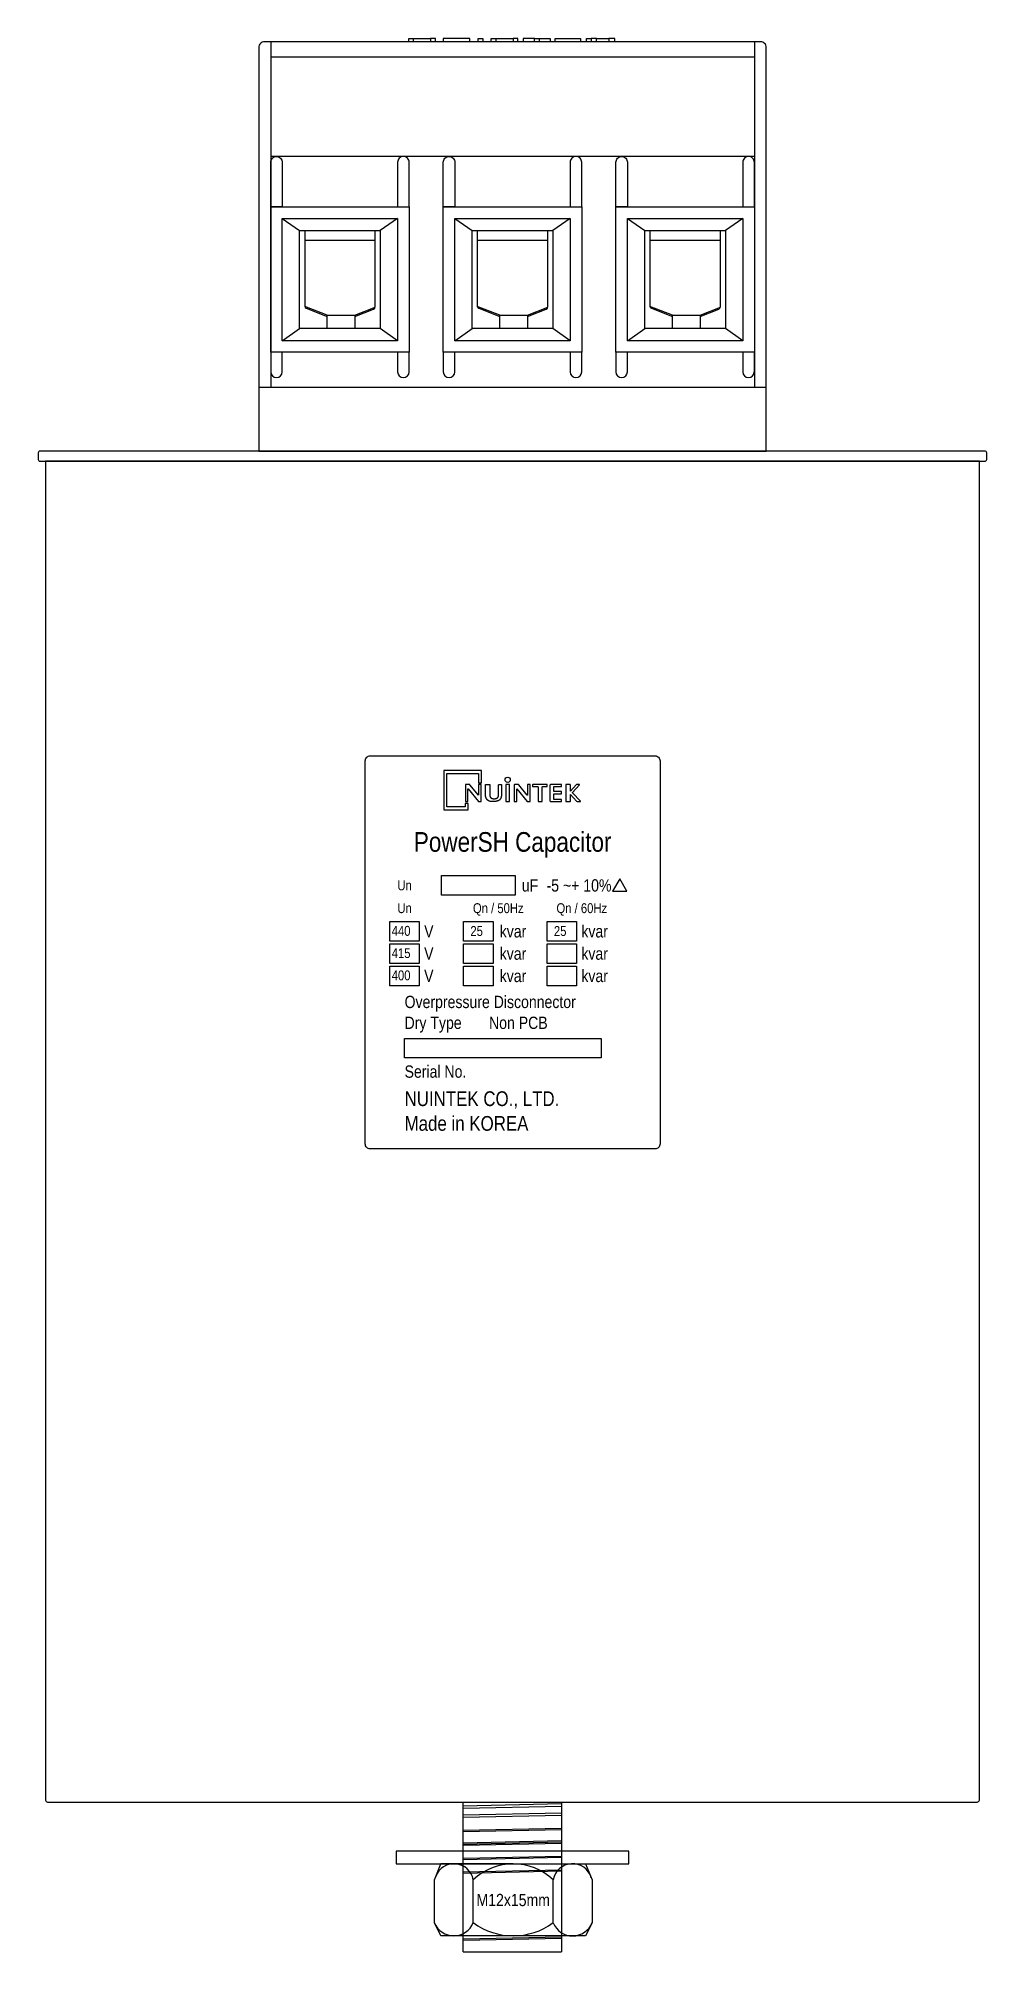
# Model space of a CAD drawing. Header units: millimetres. Extents: x 0 to 116, y 0 to 234.
import ezdxf
from ezdxf.enums import TextEntityAlignment as Align

# ---------------------------------------------------------------- set-up
doc = ezdxf.new("R2010")
doc.units = ezdxf.units.MM
doc.styles.add('Helvetica-Narrow', font='txt')

# ---------------------------------------------------------------- blocks, each defined once
blk = doc.blocks.new('Nuintek')
at = {"color": 150}
blk.add_lwpolyline([(1.82, 2.33), (1.82, 3.83), (-2.8, 3.83), (-2.8, 3.83), (-2.8, -0.99), (0.18, -0.99), (0.18, -0.23), (-0.18, -0.23), (-0.18, -0.63), (-2.44, -0.63), (-2.44, 3.47), (1.45, 3.47), (1.45, 2.33)], close=True, dxfattribs=at)
for points in [[(-0.11, 0), (0.11, 0, 0.414214), (0.15, 0.04), (0.15, 1.58, -0.70472), (0.17, 1.59), (1.45, 0.03, 0.224867), (1.51, 0), (1.75, 0, 0.414214), (1.79, 0.04), (1.79, 2.07, 0.414214), (1.75, 2.11), (1.49, 2.11, 0.414214), (1.45, 2.07), (1.45, 0.81, -0.706602), (1.43, 0.8), (0.4, 2.08, 0.226187), (0.34, 2.11), (-0.11, 2.11, 0.414214), (-0.15, 2.07), (-0.15, 0.04, 0.414214)], [(4.82, 2.07), (4.82, 0.04, 0.414214), (4.86, 0), (5.23, 0, 0.414214), (5.27, 0.04), (5.27, 2.07, 0.414214), (5.23, 2.11), (4.86, 2.11, 0.414214)], [(5.89, 0), (6.12, 0, 0.414214), (6.16, 0.04), (6.16, 1.58, -0.70472), (6.18, 1.59), (7.45, 0.03, 0.224867), (7.52, 0), (7.76, 0, 0.414214), (7.8, 0.04), (7.8, 2.07, 0.414214), (7.76, 2.11), (7.5, 2.11, 0.414214), (7.46, 2.07), (7.46, 0.81, -0.706602), (7.44, 0.8), (6.4, 2.08, 0.226187), (6.34, 2.11), (5.89, 2.11, 0.414214), (5.85, 2.07), (5.85, 0.04, 0.414214)], [(9.86, 2.11), (8.15, 2.11, 0.414214), (8.11, 2.07), (8.11, 1.89, 0.414214), (8.15, 1.85), (8.74, 1.85, -0.414214), (8.78, 1.81), (8.78, 0.04, 0.414214), (8.82, 0), (9.26, 0, 0.414214), (9.3, 0.04), (9.3, 1.81, -0.414214), (9.34, 1.85), (9.86, 1.85, 0.414214), (9.9, 1.89), (9.9, 2.07, 0.414214)], [(11.68, 2.11), (10.37, 2.11, 0.414214), (10.22, 1.96), (10.22, 0.15, 0.414214), (10.37, 0), (11.68, 0), (11.68, 0.26), (10.74, 0.26, -0.414214), (10.7, 0.3), (10.7, 0.94, -0.414214), (10.74, 0.98), (11.66, 0.98), (11.66, 1.24), (10.74, 1.24, -0.414214), (10.7, 1.28), (10.7, 1.81, -0.414214), (10.74, 1.85), (11.68, 1.85)], [(13.02, 1.14), (13.86, 2.07, 0.650559), (13.85, 2.11), (13.58, 2.11, 0.208632), (13.47, 2.06), (12.77, 1.31, -0.681762), (12.75, 1.31), (12.75, 2.07, 0.414214), (12.71, 2.11), (12.23, 2.11, 0.414214), (12.19, 2.07), (12.19, 0.04, 0.414214), (12.23, 0), (12.71, 0, 0.414214), (12.75, 0.04), (12.75, 0.88, -0.687152), (12.77, 0.89), (13.52, 0.05, 0.212465), (13.64, 0), (13.99, 0, 0.656311), (14.01, 0.04), (13.02, 1.09, -0.390361)]]:
    blk.add_lwpolyline(points, format="xyb", close=True, dxfattribs=at)
blk.add_circle((5.04, 2.69), 0.326, dxfattribs=at)
blk.add_rational_spline([(2.31, 0.85), (2.31, 0.53), (2.41, 0.3), (2.61, 0.16), (2.75, 0.05), (2.95, 0), (3.2, 0), (3.44, 0), (3.82, 0.05), (3.97, 0.16), (4.17, 0.3), (4.27, 0.53), (4.27, 0.85), (4.27, 1.26), (4.27, 1.66), (4.27, 2.07), (4.27, 2.09), (4.25, 2.11), (4.23, 2.11), (4.14, 2.11), (4.06, 2.11), (3.97, 2.11), (3.95, 2.11), (3.93, 2.09), (3.93, 2.07), (3.93, 1.66), (3.93, 1.25), (3.93, 0.83), (3.93, 0.69), (3.88, 0.57), (3.78, 0.48), (3.68, 0.4), (3.54, 0.36), (3.38, 0.36), (3.21, 0.36), (3.08, 0.4), (2.98, 0.48), (2.88, 0.57), (2.83, 0.69), (2.83, 0.83), (2.83, 1.25), (2.83, 1.66), (2.83, 2.07), (2.83, 2.08), (2.83, 2.09), (2.82, 2.1), (2.81, 2.11), (2.8, 2.11), (2.79, 2.11), (2.64, 2.11), (2.5, 2.11), (2.35, 2.11), (2.34, 2.11), (2.33, 2.11), (2.32, 2.1), (2.31, 2.09), (2.31, 2.08), (2.31, 2.07), (2.31, 1.66), (2.31, 1.26), (2.31, 0.85)], [1, 1, 1, 1, 1, 1, 1, 1, 1, 1, 1, 1, 1, 1, 1, 1, 0.804737854124, 0.804737854124, 1, 1, 1, 1, 0.804737854124, 0.804737854124, 1, 1, 1, 1, 1, 1, 1, 1, 1, 1, 1, 1, 1, 1, 1, 1, 1, 1, 1, 0.949253021674, 0.949253021674, 1, 0.949253021674, 0.949253021674, 1, 1, 1, 1, 0.949253021674, 0.949253021674, 1, 0.949253021674, 0.949253021674, 1, 1, 1, 1], degree=3, knots=[0, 0, 0, 0, 1, 1, 1, 2, 2, 2, 3, 3, 3, 4, 4, 4, 5, 5, 5, 6.570796, 6.570796, 6.570796, 7.570796, 7.570796, 7.570796, 9.141593, 9.141593, 9.141593, 10.141593, 10.141593, 10.141593, 11.141593, 11.141593, 11.141593, 12.141593, 12.141593, 12.141593, 13.141593, 13.141593, 13.141593, 14.141593, 14.141593, 14.141593, 15.141593, 15.141593, 15.141593, 15.926991, 15.926991, 15.926991, 16.712389, 16.712389, 16.712389, 17.712389, 17.712389, 17.712389, 18.497787, 18.497787, 18.497787, 19.283185, 19.283185, 19.283185, 20.283185, 20.283185, 20.283185, 20.283185], dxfattribs=at)
blk = doc.blocks.new('*U452')
at = {"color": 126}
for p, q in [((-29.55, 87.22), (-29.55, 45.01)), ((-12.14, 87.64), (-10.04, 87.64)), ((-2.06, 87.64), (0.05, 87.64)), ((10.26, 87.64), (11.75, 87.64)), ((29.52, 87.22), (29.52, 45.01)), ((29.52, 85.33), (-29.55, 85.33)), ((29.52, 73.22), (-29.55, 73.22)), ((-28.14, 65.64), (-26.03, 64.16)), ((-14.05, 65.64), (-16.17, 64.16)), ((-7.06, 65.64), (-4.95, 64.16)), ((7.03, 65.64), (4.91, 64.16)), ((14.02, 65.64), (16.13, 64.16)), ((28.11, 65.64), (25.99, 64.16)), ((-16.8, 62.96), (-25.4, 62.96)), ((4.29, 62.96), (-4.32, 62.96)), ((25.37, 62.96), (16.76, 62.96)), ((-22.65, 53.83), (-25.4, 54.89)), ((-19.26, 53.83), (-16.8, 54.79)), ((-1.57, 53.83), (-4.32, 54.89)), ((1.82, 53.83), (4.29, 54.79)), ((19.51, 53.83), (16.76, 54.89)), ((22.9, 53.83), (25.37, 54.79)), ((-28.14, 50.7), (-26.03, 52.18)), ((-14.05, 50.7), (-16.17, 52.18)), ((-7.06, 50.7), (-4.95, 52.18)), ((7.03, 50.7), (4.91, 52.18)), ((14.02, 50.7), (16.13, 52.18)), ((28.11, 50.7), (25.99, 52.18)), ((-29.55, 49.29), (-29.55, 46.9)), ((-28.14, 46.9), (-28.14, 49.29)), ((-14.05, 49.29), (-14.05, 46.9)), ((-12.64, 46.9), (-12.64, 49.29)), ((-8.47, 49.29), (-8.47, 46.9)), ((-7.06, 46.9), (-7.06, 49.29)), ((7.03, 49.29), (7.03, 46.9)), ((8.44, 46.9), (8.44, 49.29)), ((12.61, 49.29), (12.61, 46.9)), ((14.02, 46.9), (14.02, 49.29)), ((28.11, 49.29), (28.11, 46.9)), ((29.52, 46.9), (29.52, 49.29)), ((30.98, 45.01), (-31.02, 45.01)), ((-6.04, -128.22), (5.95, -127.96)), ((-6.04, -128.54), (5.95, -128.28)), ((-6.04, -129.34), (5.95, -129.08)), ((-6.03, -129.64), (5.95, -129.38)), ((-6.03, -131.22), (5.96, -130.96)), ((-6.03, -131.39), (5.96, -131.13)), ((-6.03, -132.74), (5.96, -132.49)), ((-6.03, -132.75), (5.96, -132.49)), ((-6.03, -132.91), (5.96, -132.65)), ((-6.03, -133.04), (5.96, -132.79)), ((-4.81, -135.34), (-8.76, -135.34)), ((-6.03, -134.79), (5.96, -134.53)), ((-6.02, -134.62), (5.96, -134.37)), ((0.07, -135.34), (-4.81, -135.34)), ((0.07, -135.34), (6.93, -135.34)), ((4.96, -135.34), (8.91, -135.34)), ((-6.03, -136.32), (5.96, -136.06)), ((-6.02, -136.45), (5.96, -136.19)), ((-4.81, -142.51), (-4.81, -137.27)), ((4.96, -142.51), (4.96, -137.27)), ((-6.02, -144.48), (5.97, -144.23)), ((-6.02, -144.66), (5.97, -144.39)), ((-6.04, -146.06), (5.96, -146.06))]:
    blk.add_line(p, q, dxfattribs=at)
for points in [[(-31.02, 37.22), (30.98, 37.22), (30.98, 86.52, 0.414214), (30.28, 87.22), (-30.31, 87.22, 0.414214), (-31.02, 86.52)], [(-29.55, 72.51, -0.414214), (-28.85, 73.21), (-28.85, 73.21, -0.414214), (-28.14, 72.51), (-28.14, 67.05), (-29.55, 67.05)], [(-12.64, 72.51, 0.414214), (-13.35, 73.21, 0.414214), (-14.05, 72.51), (-14.05, 67.05), (-12.64, 67.05)], [(-8.47, 72.51, -0.414214), (-7.77, 73.21), (-7.77, 73.21, -0.414214), (-7.06, 72.51), (-7.06, 67.05), (-8.47, 67.05)], [(8.44, 72.51, 0.414214), (7.73, 73.21, 0.414214), (7.03, 72.51), (7.03, 67.05), (8.44, 67.05)], [(12.61, 72.51, -0.414214), (13.31, 73.21), (13.31, 73.21, -0.414214), (14.02, 72.51), (14.02, 67.05), (12.61, 67.05)], [(29.52, 72.51, 0.414214), (28.81, 73.21, 0.414214), (28.11, 72.51), (28.11, 67.05), (29.52, 67.05)], [(-57.73, 37.22, 0.414214), (-57.94, 37.01), (-57.94, 36.21, 0.414214), (-57.73, 36), (57.69, 36, 0.414214), (57.9, 36.21), (57.9, 37.01, 0.414214), (57.69, 37.22)], [(-57.04, 36), (-57.04, -127.56, 0.414214), (-56.83, -127.78), (56.75, -127.78, 0.305094), (57, -127.56), (57, 36)]]:
    blk.add_lwpolyline(points, format="xyb", close=True, dxfattribs=at)
for points in [[(-12.7, 87.22), (-12.7, 87.64), (-12.14, 87.64), (-12.14, 87.22)], [(-9.44, 87.22), (-9.44, 87.64), (-10.04, 87.64), (-10.04, 87.22)], [(-5.21, 87.22), (-5.21, 87.64), (-8.47, 87.64), (-8.47, 87.22)], [(-4.2, 87.22), (-4.2, 87.64), (-3.63, 87.64), (-3.63, 87.22)], [(-2.62, 87.22), (-2.62, 87.64), (-2.06, 87.64), (-2.06, 87.22)], [(0.64, 87.22), (0.64, 87.64), (0.05, 87.64), (0.05, 87.22)], [(2.65, 87.64), (1.28, 87.64), (1.28, 87.22)], [(2.65, 87.22), (2.65, 87.64), (3.22, 87.64), (3.22, 87.22)], [(3.22, 87.64), (4.59, 87.64), (4.59, 87.22)], [(5.18, 87.22), (5.18, 87.64), (8.28, 87.64), (8.28, 87.22)], [(9.02, 87.22), (9.02, 87.64), (9.58, 87.64)], [(10.26, 87.22), (10.26, 87.64), (9.58, 87.64), (9.58, 87.22)], [(12.48, 87.22), (12.48, 87.64), (11.75, 87.64), (11.75, 87.22)], [(-6.04, -146.06), (-6.04, -127.78), (5.96, -127.78), (5.96, -146.06)]]:
    blk.add_lwpolyline(points, dxfattribs=at)
for points in [[(-29.55, 67.05), (-12.64, 67.05), (-12.64, 49.29), (-29.55, 49.29)], [(-28.14, 65.64), (-14.05, 65.64), (-14.05, 50.7), (-28.14, 50.7)], [(-8.47, 67.05), (8.44, 67.05), (8.44, 49.29), (-8.47, 49.29)], [(-7.06, 65.64), (7.03, 65.64), (7.03, 50.7), (-7.06, 50.7)], [(12.61, 67.05), (29.52, 67.05), (29.52, 49.29), (12.61, 49.29)], [(14.02, 65.64), (28.11, 65.64), (28.11, 50.7), (14.02, 50.7)], [(-26.03, 64.16), (-16.17, 64.16), (-16.17, 52.18), (-26.03, 52.18)], [(-4.95, 64.16), (4.91, 64.16), (4.91, 52.18), (-4.95, 52.18)], [(16.13, 64.16), (25.99, 64.16), (25.99, 52.18), (16.13, 52.18)], [(-22.65, 53.83), (-19.26, 53.83), (-19.26, 52.18), (-22.65, 52.18)], [(-1.57, 53.83), (1.82, 53.83), (1.82, 52.18), (-1.57, 52.18)], [(19.51, 53.83), (22.9, 53.83), (22.9, 52.18), (19.51, 52.18)], [(-14.24, -135.34), (14.17, -135.34), (14.17, -133.76), (-14.24, -133.76)], [(-9.55, -137.27), (-8.76, -135.34), (8.91, -135.34), (9.7, -137.27), (9.7, -142.55), (8.91, -144.13), (-8.76, -144.13), (-9.55, -142.55)]]:
    blk.add_lwpolyline(points, close=True, dxfattribs=at)
for points in [[(-25.4, 64.16), (-25.4, 54.93, 0.309945), (-25.22, 54.67), (-22.65, 53.68)], [(-19.26, 53.68), (-16.98, 54.57, 0.309225), (-16.8, 54.83), (-16.8, 64.16)], [(-4.32, 64.16), (-4.32, 54.93, 0.309945), (-4.14, 54.67), (-1.57, 53.68)], [(1.82, 53.68), (4.11, 54.57, 0.309225), (4.29, 54.83), (4.29, 64.16)], [(16.76, 64.16), (16.76, 54.93, 0.309945), (16.94, 54.67), (19.51, 53.68)], [(22.9, 53.68), (25.19, 54.57, 0.309225), (25.37, 54.83), (25.37, 64.16)]]:
    blk.add_lwpolyline(points, format="xyb", dxfattribs=at)
at = {"color": 150}
blk.add_lwpolyline([(-17.4, 0), (17.4, 0, -0.414214), (18, -0.6), (18, -47.4, -0.414214), (17.4, -48), (-17.4, -48, -0.414214), (-18, -47.4), (-18, -0.6, -0.414214)], format="xyb", close=True, dxfattribs=at)
at = {"color": 1}
for points in [[(-8.7, -14.62), (0.3, -14.62), (0.3, -17.02), (-8.7, -17.02)], [(-15, -20.23), (-11.4, -20.23), (-11.4, -22.63), (-15, -22.63)], [(-6, -20.23), (-2.4, -20.23), (-2.4, -22.63), (-6, -22.63)], [(4.2, -20.23), (7.8, -20.23), (7.8, -22.63), (4.2, -22.63)], [(-15, -22.95), (-11.4, -22.95), (-11.4, -25.35), (-15, -25.35)], [(-6, -22.95), (-2.4, -22.95), (-2.4, -25.35), (-6, -25.35)], [(4.2, -22.95), (7.8, -22.95), (7.8, -25.35), (4.2, -25.35)], [(-15, -25.68), (-11.4, -25.68), (-11.4, -28.08), (-15, -28.08)], [(-6, -25.68), (-2.4, -25.68), (-2.4, -28.08), (-6, -28.08)], [(4.2, -25.68), (7.8, -25.68), (7.8, -28.08), (4.2, -28.08)], [(-13.2, -34.5), (10.8, -34.5), (10.8, -36.9), (-13.2, -36.9)]]:
    blk.add_lwpolyline(points, close=True, dxfattribs=at)
at = {"color": 0, "lineweight": 30}
blk.add_lwpolyline([(12.2, -16.54), (13.96, -16.54), (13.08, -15.02)], close=True, dxfattribs=at)
at = {"color": 126}
for centre, radius, start, end in [((-28.85, 46.9), 0.705, 180, 270), ((-28.85, 46.9), 0.705, 270, 0), ((-13.35, 46.9), 0.705, 180, 270), ((-13.35, 46.9), 0.705, 270, 0), ((-7.77, 46.9), 0.705, 180, 270), ((-7.77, 46.9), 0.705, 270, 0), ((7.73, 46.9), 0.705, 180, 270), ((7.73, 46.9), 0.705, 270, 0), ((13.31, 46.9), 0.705, 180, 270), ((13.31, 46.9), 0.705, 270, 0), ((28.81, 46.9), 0.705, 180, 270), ((28.81, 46.9), 0.705, 270, 0), ((-7.16, -137.69), 2.38, 10.1671, 159.777), ((0.07, -142.48), 7.14, 46.8242, 133.1758), ((7.31, -137.7), 2.39, 16.6513, 169.7172), ((-7.18, -141.57), 2.55, 201.7155, 338.3893), ((0.07, -135.92), 8.2, 233.4665, 306.5335), ((7.33, -141.58), 2.55, 201.5266, 338.9501)]:
    blk.add_arc(centre, radius, start, end, dxfattribs=at)
at = {"xscale": 0.9925739292666548, "yscale": 0.9925739292666548, "zscale": 0.9925739292666548}
blk.add_blockref('Nuintek', (-5.61, -5.59), dxfattribs=at)
at = {"style": 'Helvetica-Narrow'}
for s, height, p in [('PowerSH Capacitor', 2.4, (0, -10.51)), ('Un', 1.2, (-13.2, -15.82)), ('Un', 1.2, (-13.2, -18.6))]:
    blk.add_text(s, height=height, dxfattribs=at).set_placement(p, align=Align.MIDDLE_CENTER)
for s, height, p in [('uF', 1.5, (1.12, -15.82)), ('-5 ~+ 10%%%', 1.5, (4.14, -15.82)), ('Qn / 50Hz', 1.2, (-4.85, -18.6)), ('Qn / 60Hz', 1.2, (5.35, -18.6)), ('440', 1.2, (-14.77, -21.37)), ('V', 1.5, (-10.81, -21.43)), ('25', 1.2, (-5.16, -21.39)), ('kvar', 1.5, (-1.58, -21.43)), ('25', 1.2, (5.04, -21.39)), ('kvar', 1.5, (8.39, -21.43)), ('kvar', 1.5, (-1.58, -24.15)), ('kvar', 1.5, (8.39, -24.15)), ('415', 1.2, (-14.77, -24.09)), ('V', 1.5, (-10.81, -24.15)), ('400', 1.2, (-14.77, -26.81)), ('V', 1.5, (-10.81, -26.88)), ('kvar', 1.5, (-1.58, -26.88)), ('kvar', 1.5, (8.39, -26.88)), ('Overpressure Disconnector', 1.5, (-13.2, -30.05)), ('Dry Type       Non PCB', 1.5, (-13.2, -32.6)), ('Serial No.', 1.5, (-13.2, -38.56)), ('NUINTEK CO., LTD.', 1.8, (-13.2, -41.87)), ('Made in KOREA', 1.8, (-13.2, -44.89))]:
    blk.add_text(s, height=height, dxfattribs=at).set_placement(p, align=Align.MIDDLE_LEFT)
at = {"color": 126, "style": 'Helvetica-Narrow'}
blk.add_text('M12x15mm', height=1.5, dxfattribs=at).set_placement((0.07, -139.74), align=Align.MIDDLE_CENTER)

msp = doc.modelspace()

# ---------------------------------------------------------------- block references
msp.add_blockref('*U452', (57.94, 146.06))

doc.saveas('drawing.dxf')
